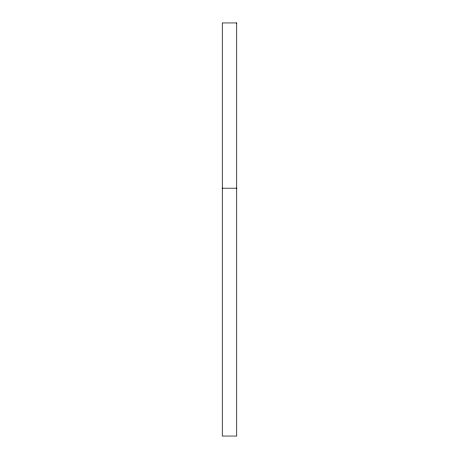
<?xml version="1.0" encoding="UTF-8"?>
<svg xmlns="http://www.w3.org/2000/svg" width="459" height="459" viewBox="0 0 459 459"><rect width="100%" height="100%" fill="white"/><g stroke="black" fill="none" stroke-linecap="round" stroke-linejoin="round"><path stroke-width="0.69" d="M222.271 188.19L236.729 188.19M236.729 22.95L222.271 22.95L222.271 436.05L236.729 436.05L236.729 22.95"/></g></svg>
